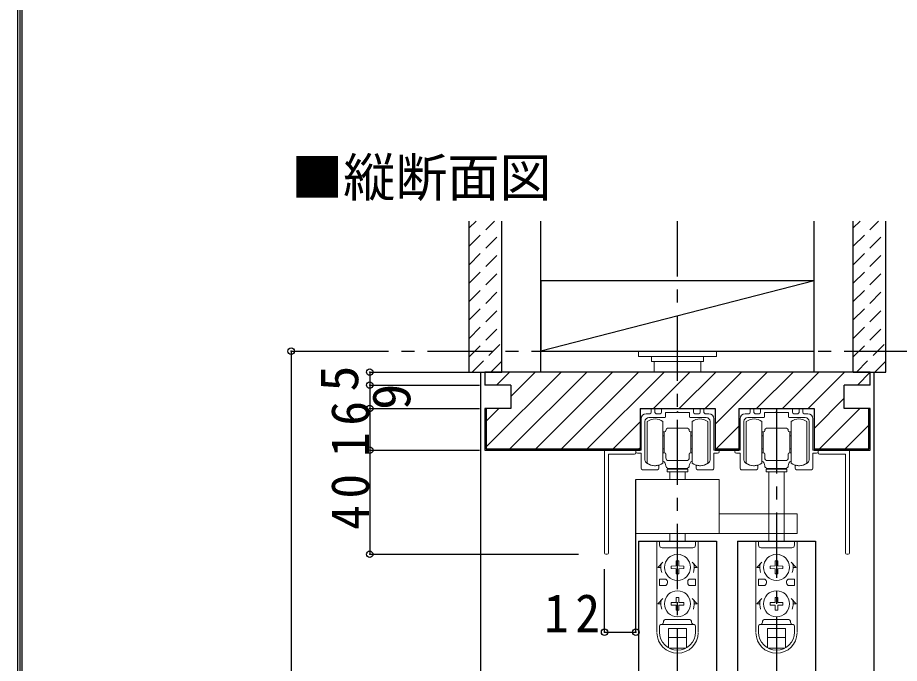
# Model space of a CAD drawing. Units: millimetres at full size, sheet at 1:5. Extents: x -973 to 977, y -718 to 696.
# Drawn here: x -973.3 to -634.8, y -172.4 to 75.6 of the extents above; entities that cross this region are included whole.
import ezdxf
from ezdxf.enums import TextEntityAlignment as Align

# ---------------------------------------------------------------- set-up
doc = ezdxf.new("R2010")
doc.units = ezdxf.units.MM
doc.header["$LTSCALE"] = 5
doc.header["$PDMODE"] = 32
doc.header["$PDSIZE"] = 2.5
doc.linetypes.add('CHAIN1', pattern=[8, 5, -1, 1, -1])
doc.linetypes.add('DASHED1', pattern=[1.8, 1.2, -0.6])
for name, color, linetype in [('0-1_通り芯', 4, 'CHAIN1'), ('0-2_柱', 3, 'Continuous'), ('0-3_仕上げ', 2, 'Continuous'), ('0-4_枠', 3, 'Continuous'), ('0-6_扉', 7, 'Continuous'), ('0-A_文字', 7, 'Continuous'), ('0-B_寸法', 7, 'Continuous'), ('0-C_ハッチ', 4, 'DASHED1'), ('F-1_枠', 6, 'Continuous')]:
    doc.layers.add(name, color=color, linetype=linetype)
doc.layers.add('0-7_金物', color=7, linetype='Continuous', lineweight=18)
doc.styles.add('ＭＳ ゴシック', font='')
doc.styles.get('ＭＳ ゴシック').set_extended_font_data('MS Gothic')

# ---------------------------------------------------------------- blocks, each defined once
blk = doc.blocks.new('戸車(２シンクロ引戸)')
at = {"layer": '0-7_金物'}
for p, q in [((-30.391, 24.121), (-30.391, 40.121)), ((-24.391, 40.121), (-24.391, 32.121)), ((-22.291, 37.621), (-18.791, 37.621)), ((-15.291, 37.621), (-18.791, 37.621)), ((-13.191, 40.121), (-13.191, 32.121)), ((-7.191, 24.121), (-7.191, 40.121)), ((7.609, 24.121), (7.609, 40.121)), ((13.609, 40.121), (13.609, 32.121)), ((15.709, 37.621), (19.209, 37.621)), ((22.709, 37.621), (19.209, 37.621)), ((24.809, 40.121), (24.809, 32.121)), ((30.809, 24.121), (30.809, 40.121)), ((-24.391, 36.121), (-24.091, 36.121)), ((-24.391, 34.621), (-23.891, 34.621)), ((-23.891, 35.921), (-24.091, 36.121)), ((-24.091, 34.621), (-23.891, 34.821)), ((-23.891, 36.121), (-23.891, 32.121)), ((-23.791, 36.121), (-23.891, 36.121)), ((-13.791, 36.121), (-13.691, 36.121)), ((-13.691, 36.121), (-13.691, 32.121)), ((-13.691, 35.921), (-13.491, 36.121)), ((-13.491, 34.621), (-13.691, 34.821)), ((-13.191, 34.621), (-13.691, 34.621)), ((-13.191, 36.121), (-13.491, 36.121)), ((13.609, 36.121), (13.909, 36.121)), ((13.609, 34.621), (14.109, 34.621)), ((14.109, 35.921), (13.909, 36.121)), ((13.909, 34.621), (14.109, 34.821)), ((14.109, 36.121), (14.109, 32.121)), ((14.209, 36.121), (14.109, 36.121)), ((24.209, 36.121), (24.309, 36.121)), ((24.309, 36.121), (24.309, 32.121)), ((24.309, 35.921), (24.509, 36.121)), ((24.509, 34.621), (24.309, 34.821)), ((24.809, 34.621), (24.309, 34.621)), ((24.809, 36.121), (24.509, 36.121)), ((-24.391, 32.121), (-24.391, 24.121)), ((-23.891, 28.121), (-23.891, 32.121)), ((-13.691, 28.121), (-13.691, 32.121)), ((-13.191, 32.121), (-13.191, 24.121)), ((13.609, 32.121), (13.609, 24.121)), ((14.109, 28.121), (14.109, 32.121)), ((24.309, 28.121), (24.309, 32.121)), ((24.809, 32.121), (24.809, 24.121)), ((-24.391, 29.621), (-23.891, 29.621)), ((-24.391, 28.121), (-24.091, 28.121)), ((-23.891, 29.421), (-24.091, 29.621)), ((-23.891, 28.321), (-24.091, 28.121)), ((-23.791, 28.121), (-23.891, 28.121)), ((-23.291, 26.121), (-23.291, 27.621)), ((-14.291, 26.121), (-14.291, 27.621)), ((-13.791, 28.121), (-13.691, 28.121)), ((-13.691, 29.421), (-13.491, 29.621)), ((-13.191, 29.621), (-13.691, 29.621)), ((-13.691, 28.321), (-13.491, 28.121)), ((-13.191, 28.121), (-13.491, 28.121)), ((13.609, 29.621), (14.109, 29.621)), ((13.609, 28.121), (13.909, 28.121)), ((14.109, 29.421), (13.909, 29.621)), ((14.109, 28.321), (13.909, 28.121)), ((14.209, 28.121), (14.109, 28.121)), ((14.709, 26.121), (14.709, 27.621)), ((23.709, 26.121), (23.709, 27.621)), ((24.209, 28.121), (24.309, 28.121)), ((24.309, 29.421), (24.509, 29.621)), ((24.809, 29.621), (24.309, 29.621)), ((24.309, 28.321), (24.509, 28.121)), ((24.809, 28.121), (24.509, 28.121)), ((-22.291, 25.121), (-18.791, 25.121)), ((-15.291, 25.121), (-18.791, 25.121)), ((15.709, 25.121), (19.209, 25.121)), ((22.709, 25.121), (19.209, 25.121)), ((-22.791, 21.821), (-22.791, 20.821)), ((-14.791, 21.821), (-22.791, 21.821)), ((-22.791, 20.821), (-14.791, 20.821)), ((-18.791, 22.121), (-22.291, 22.121)), ((-21.791, 22.121), (-21.791, 21.821)), ((-21.791, 17.821), (-21.791, 20.821)), ((-18.791, 22.121), (-15.291, 22.121)), ((-15.791, 22.121), (-15.791, 21.821)), ((-15.791, 20.821), (-15.791, 17.821)), ((-14.791, 21.821), (-14.791, 20.821)), ((15.209, 21.821), (15.209, 20.821)), ((23.209, 21.821), (15.209, 21.821)), ((15.209, 20.821), (23.209, 20.821)), ((19.209, 22.121), (15.709, 22.121)), ((16.209, 22.121), (16.209, 21.821)), ((16.209, -5.879), (16.209, 20.821)), ((19.209, 22.121), (22.709, 22.121)), ((22.209, 22.121), (22.209, 21.821)), ((22.209, 20.821), (22.209, -5.879)), ((23.209, 21.821), (23.209, 20.821)), ((-34.791, 17.822), (-34.791, -2.879)), ((-34.791, 17.821), (-2.791, 17.821)), ((-2.791, 17.821), (-2.791, -2.879)), ((-2.791, 4.621), (27.207, 4.621)), ((27.207, 4.621), (27.207, -2.879)), ((-34.791, -2.879), (27.207, -2.879)), ((-21.791, -5.879), (-21.791, -2.879)), ((-15.791, -2.879), (-15.791, -5.879)), ((-26.69, -5.879), (-26.69, -40.779)), ((-26.648, -5.879), (-10.848, -5.879)), ((-25.69, -5.879), (-25.69, -7.379)), ((-11.89, -5.879), (-11.89, -7.379)), ((-10.89, -5.879), (-10.89, -40.779)), ((11.31, -5.879), (11.31, -40.779)), ((11.352, -5.879), (27.152, -5.879)), ((12.31, -5.879), (12.31, -7.379)), ((26.11, -5.879), (26.11, -7.379)), ((27.11, -5.879), (27.11, -40.779)), ((-24.69, -8.379), (-12.89, -8.379)), ((13.31, -8.379), (25.11, -8.379)), ((-19.31, -15.359), (-19.276, -13.429)), ((-18.304, -13.429), (-19.276, -13.429)), ((-18.27, -15.359), (-18.304, -13.429)), ((18.69, -15.359), (18.724, -13.429)), ((19.696, -13.429), (18.724, -13.429)), ((19.73, -15.359), (19.696, -13.429)), ((-24.447, -13.879), (-26.29, -15.879)), ((-25.19, -15.879), (-26.29, -15.879)), ((-19.31, -15.359), (-21.24, -15.393)), ((-21.24, -15.393), (-21.24, -16.365)), ((-19.31, -16.398), (-21.24, -16.365)), ((-19.31, -16.398), (-19.276, -18.329)), ((-18.27, -16.398), (-18.304, -18.329)), ((-18.27, -15.359), (-16.34, -15.393)), ((-18.27, -16.398), (-16.34, -16.365)), ((-16.34, -16.365), (-16.34, -15.393)), ((-13.133, -13.879), (-11.29, -15.879)), ((-12.39, -15.879), (-11.29, -15.879)), ((13.553, -13.879), (11.71, -15.879)), ((12.81, -15.879), (11.71, -15.879)), ((18.69, -15.359), (16.76, -15.393)), ((16.76, -15.393), (16.76, -16.365)), ((18.69, -16.398), (16.76, -16.365)), ((18.69, -16.398), (18.724, -18.329)), ((19.73, -16.398), (19.696, -18.329)), ((19.73, -15.359), (21.66, -15.393)), ((19.73, -16.398), (21.66, -16.365)), ((21.66, -16.365), (21.66, -15.393)), ((24.867, -13.879), (26.71, -15.879)), ((25.61, -15.879), (26.71, -15.879)), ((-19.276, -18.329), (-18.304, -18.329)), ((18.724, -18.329), (19.696, -18.329)), ((-25.69, -20.379), (-25.69, -22.879)), ((-23.69, -20.379), (-25.69, -20.379)), ((-23.69, -22.879), (-25.69, -22.879)), ((-22.69, -21.379), (-22.69, -21.879)), ((-14.89, -21.379), (-14.89, -21.879)), ((-13.89, -20.379), (-11.89, -20.379)), ((-13.89, -22.879), (-11.89, -22.879)), ((-11.89, -20.379), (-11.89, -22.879)), ((12.31, -20.379), (12.31, -22.879)), ((14.31, -20.379), (12.31, -20.379)), ((14.31, -22.879), (12.31, -22.879)), ((15.31, -21.379), (15.31, -21.879)), ((23.11, -21.379), (23.11, -21.879)), ((24.11, -20.379), (26.11, -20.379)), ((24.11, -22.879), (26.11, -22.879)), ((26.11, -20.379), (26.11, -22.879)), ((-24.447, -27.879), (-26.29, -29.879)), ((-25.19, -29.879), (-26.29, -29.879)), ((-19.31, -29.359), (-21.24, -29.393)), ((-21.24, -29.393), (-21.24, -30.365)), ((-19.31, -30.398), (-21.24, -30.365)), ((-19.31, -29.359), (-19.276, -27.429)), ((-19.31, -30.398), (-19.276, -32.329)), ((-18.304, -27.429), (-19.276, -27.429)), ((-18.27, -29.359), (-18.304, -27.429)), ((-18.27, -30.398), (-18.304, -32.329)), ((-18.27, -29.359), (-16.34, -29.393)), ((-18.27, -30.398), (-16.34, -30.365)), ((-16.34, -30.365), (-16.34, -29.393)), ((-13.133, -27.879), (-11.29, -29.879)), ((-12.39, -29.879), (-11.29, -29.879)), ((13.553, -27.879), (11.71, -29.879)), ((12.81, -29.879), (11.71, -29.879)), ((18.69, -29.359), (16.76, -29.393)), ((16.76, -29.393), (16.76, -30.365)), ((18.69, -30.398), (16.76, -30.365)), ((18.69, -29.359), (18.724, -27.429)), ((18.69, -30.398), (18.724, -32.329)), ((19.696, -27.429), (18.724, -27.429)), ((19.73, -29.359), (19.696, -27.429)), ((19.73, -30.398), (19.696, -32.329)), ((19.73, -29.359), (21.66, -29.393)), ((19.73, -30.398), (21.66, -30.365)), ((21.66, -30.365), (21.66, -29.393)), ((24.867, -27.879), (26.71, -29.879)), ((25.61, -29.879), (26.71, -29.879)), ((-19.276, -32.329), (-18.304, -32.329)), ((18.724, -32.329), (19.696, -32.329)), ((-23.19, -35.879), (-14.39, -35.879)), ((14.81, -35.879), (23.61, -35.879)), ((-25.69, -40.779), (-25.69, -38.379)), ((-25.19, -37.879), (-12.39, -37.879)), ((-22.29, -39.379), (-15.29, -39.379)), ((-22.29, -46.725), (-22.29, -39.379)), ((-15.29, -46.725), (-15.29, -39.379)), ((-11.89, -40.779), (-11.89, -38.379)), ((12.31, -40.779), (12.31, -38.379)), ((12.81, -37.879), (25.61, -37.879)), ((15.71, -39.379), (22.71, -39.379)), ((15.71, -46.725), (15.71, -39.379)), ((22.71, -46.725), (22.71, -39.379)), ((26.11, -40.779), (26.11, -38.379)), ((-22.29, -42.879), (-15.29, -42.879)), ((15.71, -42.879), (22.71, -42.879)), ((-21.818, -46.979), (-15.762, -46.979)), ((16.182, -46.979), (22.238, -46.979))]:
    blk.add_line(p, q, dxfattribs=at)
for centre in [(-18.79, -15.879), (19.21, -15.879), (-18.79, -29.879), (19.21, -29.879)]:
    blk.add_circle(centre, 5, dxfattribs=at)
for centre, radius, start, end in [((-27.391, 36.121), 5, 53.1301, 126.8699), ((-10.191, 36.121), 5, 53.1301, 126.8699), ((10.609, 36.121), 5, 53.1301, 126.8699), ((27.809, 36.121), 5, 53.1301, 126.8699), ((-22.291, 36.621), 1, 90, 180), ((-15.291, 36.621), 1, 0, 90), ((15.709, 36.621), 1, 90, 180), ((22.709, 36.621), 1, 0, 90), ((-23.791, 36.621), 0.5, 270, 0), ((-13.791, 36.621), 0.5, 180, 270), ((14.209, 36.621), 0.5, 270, 0), ((24.209, 36.621), 0.5, 180, 270), ((-23.791, 27.621), 0.5, 0, 90), ((-13.791, 27.621), 0.5, 90, 180), ((14.209, 27.621), 0.5, 0, 90), ((24.209, 27.621), 0.5, 90, 180), ((-27.391, 28.121), 5, 233.1301, 306.8699), ((-25.291, 23.121), 2, 0, 63.25632), ((-22.291, 26.121), 1, 180, 270), ((-15.291, 26.121), 1, 270, 0), ((-12.291, 23.121), 2, 116.74368, 180), ((-10.191, 28.121), 5, 233.1301, 306.8699), ((10.609, 28.121), 5, 233.1301, 306.8699), ((12.709, 23.121), 2, 0, 63.25632), ((15.709, 26.121), 1, 180, 270), ((22.709, 26.121), 1, 270, 0), ((25.709, 23.121), 2, 116.74368, 180), ((27.809, 28.121), 5, 233.1301, 306.8699), ((-22.291, 23.121), 1, 180, 270), ((-15.291, 23.121), 1, 270, 0), ((15.709, 23.121), 1, 180, 270), ((22.709, 23.121), 1, 270, 0), ((-24.69, -7.379), 1, 180, 270), ((-12.89, -7.379), 1, 270, 0), ((13.31, -7.379), 1, 180, 270), ((25.11, -7.379), 1, 270, 0), ((-18.79, -15.879), 6.4, 167.82427, 198.20996), ((-18.79, -15.879), 6.4, 341.79004, 12.17573), ((19.21, -15.879), 6.4, 167.82427, 198.20996), ((19.21, -15.879), 6.4, 341.79004, 12.17573), ((-23.69, -21.379), 1, 0, 90), ((-23.69, -21.879), 1, 270, 0), ((-13.89, -21.379), 1, 90, 180), ((-13.89, -21.879), 1, 180, 270), ((14.31, -21.379), 1, 0, 90), ((14.31, -21.879), 1, 270, 0), ((24.11, -21.379), 1, 90, 180), ((24.11, -21.879), 1, 180, 270), ((-18.79, -29.879), 6.4, 167.82427, 198.20996), ((-18.79, -29.879), 6.4, 341.79004, 12.17573), ((19.21, -29.879), 6.4, 167.82427, 198.20996), ((19.21, -29.879), 6.4, 341.79004, 12.17573), ((-25.19, -36.879), 1, 270, 0), ((-23.19, -36.879), 1, 90, 180), ((-14.39, -36.879), 1, 0, 90), ((-12.39, -36.879), 1, 180, 270), ((12.81, -36.879), 1, 270, 0), ((14.81, -36.879), 1, 90, 180), ((23.61, -36.879), 1, 0, 90), ((25.61, -36.879), 1, 180, 270), ((-25.19, -38.379), 0.5, 90, 180), ((-12.39, -38.379), 0.5, 0, 90), ((12.81, -38.379), 0.5, 90, 180), ((25.61, -38.379), 0.5, 0, 90), ((-18.79, -40.979), 7.9, 180, 0), ((-18.79, -40.779), 6.9, 180, 0), ((19.21, -40.979), 7.9, 180, 0), ((19.21, -40.779), 6.9, 180, 0)]:
    blk.add_arc(centre, radius, start, end, dxfattribs=at)
blk = doc.blocks.new('レール金具(全般)')
at = {"layer": '0-7_金物'}
for p, q in [((-10.65, 6.888), (-12, 6.888)), ((-10.15, 8.388), (-10.15, 7.388)), ((-9.15, 8.888), (-9.65, 8.888)), ((-8.65, 7.388), (-8.65, 8.388)), ((-6.65, 6.888), (-8.15, 6.888)), ((-6.15, 8.388), (-6.15, 7.388)), ((5.65, 8.888), (-5.65, 8.888)), ((-4.65, 5.688), (-4.65, 7.088)), ((4.65, 7.088), (4.65, 5.688)), ((6.15, 7.388), (6.15, 8.388)), ((8.15, 6.888), (6.65, 6.888)), ((8.65, 8.388), (8.65, 7.388)), ((9.65, 8.888), (9.15, 8.888)), ((10.15, 7.388), (10.15, 8.388)), ((12, 6.888), (10.65, 6.888)), ((-12.5, -10.898), (-12.5, 3.888)), ((-11, 5.388), (-4.95, 5.388)), ((4.95, 5.388), (11, 5.388)), ((12.5, 3.888), (12.5, -10.898)), ((-7.15, -14.112), (-7.15, -13.224)), ((7.15, -13.224), (7.15, -14.112)), ((-13.5, -14.612), (-7.65, -14.612)), ((7.65, -14.612), (13.5, -14.612))]:
    blk.add_line(p, q, dxfattribs=at)
for points in [[(-4.35, 7.388), (-0.3, 7.388), (0, 7.688), (0.3, 7.388), (4.35, 7.388)], [(-14, 4.888), (-14, -7.112), (-15.4, -7.112)], [(15.4, -7.112), (14, -7.112), (14, 4.888)], [(-15.4, -8.312), (-14, -8.312), (-14, -14.112)], [(14, -14.112), (14, -8.312), (15.4, -8.312)]]:
    blk.add_lwpolyline(points, dxfattribs=at)
for centre, radius, start, end in [((-12, 4.888), 2, 90, 180), ((-10.65, 7.388), 0.5, 270, 0), ((-9.65, 8.388), 0.5, 90, 180), ((-9.15, 8.388), 0.5, 0, 90), ((-8.15, 7.388), 0.5, 180, 270), ((-6.65, 7.388), 0.5, 270, 0), ((-5.65, 8.388), 0.5, 90, 180), ((-4.35, 7.088), 0.3, 90, 180), ((4.35, 7.088), 0.3, 360, 90), ((5.65, 8.388), 0.5, 360, 90), ((6.65, 7.388), 0.5, 180, 270), ((8.15, 7.388), 0.5, 270, 360), ((9.15, 8.388), 0.5, 90, 180), ((9.65, 8.388), 0.5, 360, 90), ((10.65, 7.388), 0.5, 180, 270), ((12, 4.888), 2, 0, 90), ((-11, 3.888), 1.5, 90, 180), ((-4.95, 5.688), 0.3, 270, 360), ((4.95, 5.688), 0.3, 180, 270), ((11, 3.888), 1.5, 0, 90), ((-15.4, -7.712), 0.6, 90, 270), ((15.4, -7.712), 0.6, 270, 90), ((-12.2, -10.898), 0.3, 180, 192.08406), ((-10.538, -10.542), 2, 192.08406, 228.89829), ((-8.771, -8.112), 5, 231.94944, 269.54933), ((-8.85, -8.112), 5, 270.45826, 285.31651), ((-7.45, -13.224), 0.3, 360, 105.31651), ((7.45, -13.224), 0.3, 74.68349, 180), ((8.85, -8.112), 5, 254.68349, 269.54174), ((8.771, -8.112), 5, 270.45067, 308.05056), ((10.538, -10.542), 2, 311.10171, 347.91594), ((12.2, -10.898), 0.3, 347.91594, 0), ((-13.5, -14.112), 0.5, 180, 270), ((-7.65, -14.112), 0.5, 270, 0), ((7.65, -14.112), 0.5, 180, 270), ((13.5, -14.112), 0.5, 270, 0)]:
    blk.add_arc(centre, radius, start, end, dxfattribs=at)

msp = doc.modelspace()

# ---------------------------------------------------------------- linework, layer by layer
at = {"layer": '0-1_通り芯'}
for p, q in [((-719.997, -583.822), (-719.997, -2.5)), ((-855.997, -52.5), (-455.997, -52.5)), ((-681.997, -74.5), (-681.997, -555.5))]:
    msp.add_line(p, q, dxfattribs=at)
at = {"layer": '0-2_柱', "color": 7}
msp.add_line((-667.497, -25.5), (-772.497, -52.5), dxfattribs=at)
at = {"layer": '0-2_柱'}
msp.add_lwpolyline([(-772.497, -52.5), (-667.497, -52.5), (-667.497, -25.5), (-772.497, -25.5)], close=True, dxfattribs=at)
at = {"layer": '0-3_仕上げ'}
for p, q in [((-799.997, -60.5), (-799.997, -2.5)), ((-787.497, -60.5), (-787.497, -2.5)), ((-652.497, -60.5), (-652.497, -2.5)), ((-639.997, -60.5), (-639.997, -2.5)), ((-799.997, -60.5), (-787.497, -60.5)), ((-652.497, -60.5), (-639.997, -60.5))]:
    msp.add_line(p, q, dxfattribs=at)
at = {"layer": '0-3_仕上げ', "color": 7}
for p, q in [((-772.497, -60.5), (-772.497, -2.5)), ((-667.497, -60.5), (-667.497, -2.5))]:
    msp.add_line(p, q, dxfattribs=at)
at = {"layer": '0-4_枠', "color": 4}
for p, q in [((-795.497, -60.5), (-793.997, -60.5)), ((-795.497, -300), (-795.497, -60.5)), ((-645.997, -60.5), (-644.497, -60.5)), ((-644.497, -300), (-644.497, -60.5))]:
    msp.add_line(p, q, dxfattribs=at)
at = {"layer": '0-4_枠'}
for p, q in [((-645.997, -60.5), (-793.997, -60.5)), ((-793.997, -60.5), (-793.997, -65.5)), ((-645.997, -65.5), (-645.997, -60.5)), ((-783.997, -65.5), (-793.997, -65.5)), ((-783.997, -65.5), (-783.997, -74.5)), ((-645.997, -65.5), (-655.997, -65.5)), ((-655.997, -74.5), (-655.997, -65.5)), ((-793.497, -74.5), (-793.497, -90)), ((-734.397, -74.5), (-705.597, -74.5)), ((-734.397, -74.5), (-734.397, -90.5)), ((-696.397, -74.5), (-667.597, -74.5)), ((-696.397, -74.5), (-696.397, -90.5)), ((-667.597, -74.5), (-667.597, -90.5)), ((-793.997, -90.5), (-734.397, -90.5)), ((-793.497, -90), (-734.397, -90)), ((-705.597, -90), (-696.397, -90)), ((-667.597, -90.5), (-645.997, -90.5))]:
    msp.add_line(p, q, dxfattribs=at)
for points in [[(-783.997, -74.5), (-793.997, -74.5), (-793.997, -90.5)], [(-705.597, -74.5), (-705.597, -90.5), (-696.397, -90.5)], [(-667.597, -90), (-646.497, -90), (-646.497, -74.5)], [(-645.997, -90.5), (-645.997, -74.5), (-655.997, -74.5)]]:
    msp.add_lwpolyline(points, dxfattribs=at)
at = {"layer": '0-6_扉', "color": 6}
for p, q in [((-734.997, -125.5), (-704.997, -125.5)), ((-734.997, -125.5), (-734.997, -300)), ((-704.997, -125.5), (-704.997, -219.526)), ((-696.997, -125.5), (-666.997, -125.5)), ((-696.997, -125.5), (-696.997, -219.526)), ((-666.997, -125.5), (-666.997, -300))]:
    msp.add_line(p, q, dxfattribs=at)
at = {"layer": '0-7_金物'}
for p, q in [((-704.997, -52.5), (-734.997, -52.5)), ((-704.997, -52.5), (-704.997, -54.5)), ((-729.997, -54.5), (-729.997, -56.5)), ((-729.997, -56.5), (-709.997, -56.5)), ((-728.997, -56.5), (-728.997, -60.5)), ((-710.997, -60.5), (-710.997, -56.5)), ((-709.997, -54.5), (-709.997, -56.5)), ((-728.997, -60.5), (-710.997, -60.5)), ((-747.995, -130), (-747.995, -91)), ((-747.495, -90.5), (-735.995, -90.5)), ((-735.995, -91.5), (-735.995, -90.5)), ((-654.494, -90.5), (-665.994, -90.5)), ((-665.994, -91.5), (-665.994, -90.5)), ((-653.994, -130), (-653.994, -91)), ((-746.495, -130), (-746.495, -92)), ((-736.495, -92), (-746.495, -92)), ((-665.494, -92), (-655.494, -92)), ((-655.494, -130), (-655.494, -92)), ((-746.995, -130.5), (-747.495, -130.5)), ((-654.494, -130.5), (-654.994, -130.5))]:
    msp.add_line(p, q, dxfattribs=at)
msp.add_lwpolyline([(-734.997, -52.5), (-734.997, -54.5), (-704.997, -54.5)], dxfattribs=at)
for centre, start, end in [((-747.495, -91), 90, 180), ((-654.494, -91), 0, 90), ((-736.495, -91.5), 270, 0), ((-665.494, -91.5), 180, 270), ((-747.495, -130), 180, 270), ((-746.995, -130), 270, 0), ((-654.994, -130), 180, 270), ((-654.494, -130), 270, 0)]:
    msp.add_arc(centre, 0.5, start, end, dxfattribs=at)
at = {"layer": '0-B_寸法', "color": 4}
for p, q in [((-868.333, -52.5), (-868.333, -567.5)), ((-868.333, -52.5), (-838.18, -52.5)), ((-838.18, -60.5), (-838.18, -65.5)), ((-838.18, -60.5), (-795.997, -60.5)), ((-838.18, -65.5), (-795.997, -65.5)), ((-838.18, -65.5), (-838.18, -74.5)), ((-838.18, -74.5), (-795.997, -74.5)), ((-838.18, -74.5), (-838.18, -90.5)), ((-838.18, -90.5), (-795.997, -90.5)), ((-838.18, -90.5), (-838.18, -130.5)), ((-735.997, -160.409), (-735.997, -101.8)), ((-838.18, -130.5), (-757.995, -130.5)), ((-747.995, -160.409), (-747.995, -136.255)), ((-747.995, -160.409), (-735.997, -160.409))]:
    msp.add_line(p, q, dxfattribs=at)
at = {"layer": '0-B_寸法'}
for p in [(-868.333, -52.5), (-838.18, -60.5), (-838.18, -65.5), (-838.18, -74.5), (-838.18, -90.5), (-838.18, -130.5), (-747.995, -160.409), (-735.997, -160.409)]:
    msp.add_point(p, dxfattribs=at)
at = {"layer": '0-C_ハッチ'}
for p, q in [((-799.997, -12.207), (-790.289, -2.5)), ((-799.997, -5.136), (-797.36, -2.5)), ((-652.497, -12.207), (-642.789, -2.5)), ((-652.497, -5.136), (-649.86, -2.5)), ((-799.997, -19.279), (-787.497, -6.779)), ((-652.497, -19.279), (-639.997, -6.779)), ((-799.997, -26.35), (-787.497, -13.85)), ((-652.497, -26.35), (-639.997, -13.85)), ((-799.997, -33.421), (-787.497, -20.921)), ((-652.497, -33.421), (-639.997, -20.921)), ((-799.997, -40.492), (-787.497, -27.992)), ((-652.497, -40.492), (-639.997, -27.992)), ((-799.997, -47.563), (-787.497, -35.063)), ((-652.497, -47.563), (-639.997, -35.063)), ((-799.997, -54.634), (-787.497, -42.134)), ((-652.497, -54.634), (-639.997, -42.134)), ((-798.792, -60.5), (-787.497, -49.205)), ((-651.292, -60.5), (-639.997, -49.205)), ((-791.721, -60.5), (-787.497, -56.276)), ((-644.221, -60.5), (-639.997, -56.276))]:
    msp.add_line(p, q, dxfattribs=at)
at = {"layer": '0-C_ハッチ', "linetype": 'Continuous'}
for p, q in [((-793.497, -89.266), (-764.731, -60.5)), ((-789.53, -65.5), (-784.53, -60.5)), ((-784.332, -90), (-754.832, -60.5)), ((-783.997, -69.866), (-774.631, -60.5)), ((-774.432, -90), (-744.932, -60.5)), ((-764.533, -90), (-735.033, -60.5)), ((-754.633, -90), (-725.133, -60.5)), ((-729.234, -74.5), (-715.234, -60.5)), ((-719.334, -74.5), (-705.334, -60.5)), ((-709.435, -74.5), (-695.435, -60.5)), ((-705.597, -80.561), (-685.535, -60.5)), ((-689.636, -74.5), (-675.636, -60.5)), ((-679.736, -74.5), (-665.736, -60.5)), ((-669.837, -74.5), (-655.837, -60.5)), ((-650.937, -65.5), (-645.997, -60.559)), ((-667.597, -82.159), (-655.997, -70.559)), ((-793.497, -79.366), (-788.631, -74.5)), ((-665.538, -90), (-650.038, -74.5)), ((-744.734, -90), (-734.397, -79.663)), ((-655.638, -90), (-646.497, -80.858)), ((-705.136, -90), (-696.397, -81.261)), ((-734.834, -90), (-734.397, -89.562))]:
    msp.add_line(p, q, dxfattribs=at)
at = {"layer": 'F-1_枠'}
for p, q in [((-973.347, 695.833), (-973.347, -700.833)), ((-972.514, 695.833), (-972.514, -700.833)), ((-971.68, 695.833), (-971.68, -700.833))]:
    msp.add_line(p, q, dxfattribs=at)

# ---------------------------------------------------------------- block references
at = {"layer": '0-7_金物'}
for name, p in [('レール金具(全般)', (-719.997, -83.388)), ('レール金具(全般)', (-681.997, -83.388)), ('戸車(２シンクロ引戸)', (-701.206, -119.621))]:
    msp.add_blockref(name, p, dxfattribs=at)

# ---------------------------------------------------------------- texts
at = {"layer": '0-A_文字', "style": 'ＭＳ ゴシック'}
msp.add_text('■縦断面図', height=14.66, dxfattribs=at).set_placement((-868.333, 2.5), align=Align.BOTTOM_LEFT)
at = {"layer": '0-B_寸法', "style": 'ＭＳ ゴシック'}
for s, p in [('5', (-838.18, -68)), ('9', (-818.18, -75))]:
    msp.add_text(s, height=14.66, rotation=90, dxfattribs=at).set_placement(p, align=Align.BOTTOM_LEFT)
at = {"layer": '0-B_寸法', "char_height": 14.66, "attachment_point": 7, "rotation": 90, "style": 'ＭＳ ゴシック'}
for s, insert in [('\\T1.27;\\W0.95;16', (-838.18, -93.125)), ('\\T1.27;\\W0.95;40', (-838.18, -121.125))]:
    msp.add_mtext(s, dxfattribs=dict(at, insert=insert))
at = {"layer": '0-B_寸法', "insert": (-771.268, -160.409), "char_height": 14.66, "attachment_point": 7, "style": 'ＭＳ ゴシック'}
msp.add_mtext('\\T1.27;\\W0.95;12', dxfattribs=at)

doc.saveas('drawing.dxf')
